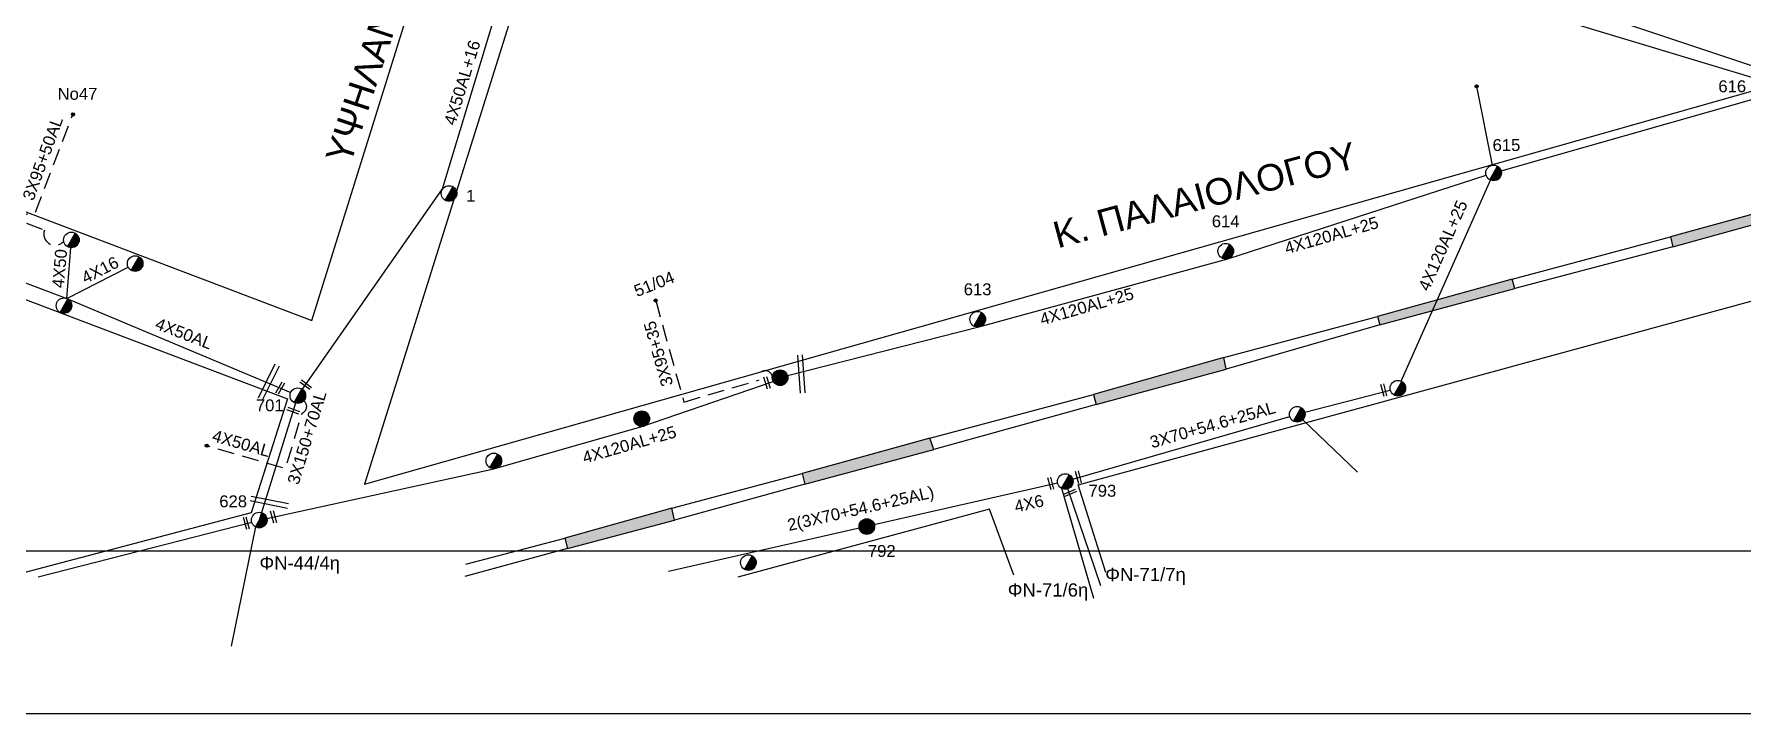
# Model space of a CAD drawing. Header units: millimetres. Extents: x 1421 to 7149, y 887 to 1917.
# Drawn here: x 5211.1 to 5469.2, y 887.4 to 990.1 of the extents above; entities that cross this region are included whole.
import ezdxf

# ---------------------------------------------------------------- set-up
doc = ezdxf.new("R2010")
doc.units = ezdxf.units.MM
doc.linetypes.add('DASHED', pattern=[19.05, 12.7, -6.35])
for name, color, linetype in [('TRAIN', 7, 'Continuous'), ('Άγνωστα', 7, 'Continuous'), ('Γυμνά εναέρια ΧΤ (3Φ)   4x50CU', 7, 'Continuous'), ('Γυμνά εναέρια ΧΤ (3Φ) 4x50AL', 7, 'Continuous'), ('Γυμνά εναέρια ΧΤ και ΦΟΠ (3Φ)   4x50+16AL', 7, 'Continuous'), ('Εναέρια παροχή ΧΤ 4x16', 7, 'SYN_LINE'), ('Καλωδια Χ.Τ 3x95+35', 7, 'DASHED'), ('Καλωδια ΧΤ  3X95+50', 7, 'Continuous'), ('Καλώδια ΧΤ   3x150+50CU', 7, 'DASHED'), ('Μηχανική τομή', 7, 'Continuous'), ('Στύλος Ξύλινος', 7, 'Continuous'), ('Στύλος Ξύλινος @ 1', 7, 'Continuous'), ('Στύλος ΦΜ', 7, 'Continuous'), ('Στύλος ΦΜ @ 1', 7, 'Continuous'), ('Συνδέσεις', 7, 'Continuous'), ('Συνεστραμμένα ΧΤ   3x70+54.6+25 AL', 7, 'SYN_LINE'), ('Συνεστραμμένα ΧΤ   4x120+25 AL', 7, 'SYN_LINE'), ('Τομή', 7, 'Continuous'), ('Υπόβαθρο ΔΕΗ', 7, 'Continuous'), ('Υπόγεια καλώδια Παροχών ΧΤ   4x50AL', 7, 'DASHED')]:
    doc.layers.add(name, color=color, linetype=linetype)
doc.styles.add('arial', font='arial.ttf')
doc.styles.get("Standard").update_dxf_attribs({"font": 'arial.ttf'})
doc.linetypes.add('SYN_LINE', pattern='A,0.5,-0.0001,["/\\/\\/\\/",Standard,S=0.1,R=0,X=0,Y=-0.05],-0.25', length=0.7501)

# ---------------------------------------------------------------- blocks, each defined once
blk = doc.blocks.new('ΥΠΑΡΧΩΝ ΤΣΙΜΕΝΤΕΝΙΟΣ ΣΤΥΛΟΣ')
at = {"layer": 'Στύλος ΦΜ'}
blk.add_hatch(color=256, dxfattribs=at).paths.add_polyline_path([(-1.29, -2.28, 0.574793), (2.62, 0, 0.268822), (1.3, 2.27)])
blk.add_line((-1.29, -2.28), (1.3, 2.27), dxfattribs=at)
blk.add_circle((0, 0), 2.62, dxfattribs=at)
at = {"layer": 'Στύλος ΦΜ', "flags": 4}
for tag, p in [('ΑΡΙΘΜΟΣ', (-4.68, 8.05)), ('ΤΥΠΟΣ', (-4.91, 3.03))]:
    blk.add_attdef(tag, p, '', height=4, dxfattribs=at)
blk = doc.blocks.new('ΥΠΑΡΧΩΝ ΞΥΛΙΝΟΣ ΣΤΥΛΟΣ')
at = {"layer": 'Στύλος Ξύλινος'}
h = blk.add_hatch(color=256, dxfattribs=at)
h.paths.add_polyline_path([(-2.62, 0, 0.270008), (-1.29, -2.28), (1.3, 2.27, 0.576266)])
h.paths.add_polyline_path([(-1.29, -2.28, 0.574793), (2.62, 0, 0.268822), (1.3, 2.27)])
blk.add_line((-1.29, -2.28), (1.3, 2.27), dxfattribs=at)
blk.add_circle((0, 0), 2.62, dxfattribs=at)
at = {"layer": 'Στύλος Ξύλινος', "flags": 4}
for tag, p in [('ΑΡΙΘΜΟΣ', (-4.91, 8.6)), ('ΤΥΠΟΣ', (-4.85, 3.39))]:
    blk.add_attdef(tag, p, '', height=4, dxfattribs=at)
blk = doc.blocks.new('_ΣΥΝΔΕΣΗ')
at = {"layer": 'Συνδέσεις', "linetype": 'SYN_LINE', "ltscale": 40}
blk.add_hatch(color=256, dxfattribs=at).paths.add_polyline_path([(0.5, -0.01, 1), (-0.5, -0.01, 1)])
at = {"layer": 'Συνδέσεις'}
blk.add_circle((0, -0.01), 0.5, dxfattribs=at)
blk = doc.blocks.new('ΜΗΧΑΝΙΚΗ ΤΟΜΗ')
at = {"layer": 'Μηχανική τομή', "ltscale": 40}
for p, q in [((-3.7, 1.2), (3.9, 1.2)), ((3.9, -0.4), (-3.7, -0.4))]:
    blk.add_line(p, q, dxfattribs=at)
blk = doc.blocks.new('ΤΟΜΗ')
at = {"layer": 'Τομή', "ltscale": 40}
for p, q in [((10.9, 0.2), (-12.1, 0.2)), ((10.9, -2.6), (-12.1, -2.6))]:
    blk.add_line(p, q, dxfattribs=at)

msp = doc.modelspace()

# ---------------------------------------------------------------- hatches: boundary and pattern name
at = {"layer": 'TRAIN', "lineweight": -3, "ltscale": 0.2, "true_color": 0x000000}
h = msp.add_hatch(color=18, dxfattribs=at)
h.paths.add_polyline_path([(5307.8, 916.69), (5307.42, 918.5), (5291.25, 913.97), (5291.64, 912.39)])
h.paths.add_polyline_path([(5346.98, 927.34), (5346.42, 929.06), (5327.1, 923.73), (5327.5, 922.11)])
h.paths.add_polyline_path([(5391.16, 939.49), (5390.8, 941.26), (5371.15, 935.67), (5371.54, 934.13)])
h.paths.add_polyline_path([(5434.79, 951.66), (5434.38, 953.09), (5414.01, 947.46), (5414.41, 946.17)])
h.paths.add_polyline_path([(5477.96, 963.3), (5477.54, 964.78), (5458.29, 959.48), (5458.63, 957.99)])
h.paths.add_polyline_path([(5521.09, 975.25), (5520.53, 976.64), (5500.93, 971.24), (5501.27, 969.85)])
h.paths.add_polyline_path([(5564.01, 987.31), (5563.53, 988.6), (5544.44, 983.44), (5544.83, 982.11)])
h.paths.add_polyline_path([(5607.53, 999.35), (5607.16, 1000.76), (5587.56, 995.37), (5587.86, 994.04)])
h.paths.add_polyline_path([(5650.69, 1011.59), (5650.43, 1012.86), (5630.95, 1007.38), (5631.3, 1006.34)])
h.paths.add_polyline_path([(5693.88, 1023.68), (5693.54, 1024.95), (5674.54, 1019.61), (5674.85, 1018.33)])
h.paths.add_polyline_path([(5737.23, 1035.54), (5736.76, 1037), (5717.39, 1031.65), (5717.78, 1030.17)])
h.paths.add_polyline_path([(5781.19, 1047.77), (5780.76, 1049.26), (5760.34, 1043.65), (5760.67, 1041.73)])
h.paths.add_polyline_path([(5823.52, 1059.63), (5823.07, 1061.07), (5803.83, 1055.75), (5804.29, 1053.97)])
h.paths.add_polyline_path([(5866.61, 1071.7), (5866.15, 1073.03), (5846.43, 1067.52), (5846.95, 1066.09)])
h.paths.add_polyline_path([(5909.89, 1083.42), (5909.41, 1084.91), (5889.8, 1079.69), (5890.21, 1078.15)])
h.paths.add_polyline_path([(5953.62, 1094.95), (5953.28, 1096.29), (5933.64, 1091.23), (5934.01, 1089.9)])
h.paths.add_polyline_path([(5997.35, 1106.64), (5996.86, 1108.11), (5977.14, 1102.73), (5977.41, 1101.27)])
h.paths.add_polyline_path([(6041.21, 1118.34), (6040.88, 1119.37), (6021.2, 1114.3), (6021.57, 1112.96)])
h.paths.add_polyline_path([(6084.53, 1129.62), (6084.2, 1130.76), (6064.3, 1125.6), (6064.68, 1124.35)])
h.paths.add_polyline_path([(6127.84, 1140.22), (6127.5, 1141.53), (6107.81, 1136.75), (6108.04, 1135.46)])
h.paths.add_polyline_path([(6171.81, 1151.11), (6171.55, 1152.4), (6152.67, 1147.67), (6152.97, 1146.48)])
h.paths.add_polyline_path([(6215.28, 1161.86), (6215.01, 1163.14), (6195.81, 1158.3), (6195.88, 1157.15)])
h.paths.add_polyline_path([(6259.15, 1172.81), (6258.76, 1174.15), (6239.12, 1169.06), (6239.43, 1167.95)])
h.paths.add_polyline_path([(6302.5, 1183.67), (6302.14, 1184.91), (6282.47, 1179.85), (6282.81, 1178.57)])
h.paths.add_polyline_path([(6345.81, 1195.12), (6345.34, 1196.39), (6325.6, 1191.31), (6326.02, 1189.97)])
h.paths.add_polyline_path([(6389.67, 1206.66), (6389.36, 1207.87), (6369.29, 1202.62), (6369.56, 1201.31)])
h.paths.add_polyline_path([(6431.91, 1217.89), (6431.52, 1219.19), (6411.91, 1213.83), (6412.23, 1212.81)])
h.paths.add_polyline_path([(6475.2, 1229.3), (6474.9, 1230.66), (6454.09, 1224.93), (6454.19, 1223.75)])
h.paths.add_polyline_path([(6518.46, 1241.13), (6518.14, 1242.4), (6498.69, 1237.32), (6498.94, 1235.86)])
h.paths.add_polyline_path([(6561.41, 1252.93), (6561.1, 1254.23), (6541.97, 1248.81), (6542.17, 1247.61)])
h.paths.add_polyline_path([(6605.11, 1264.65), (6604.74, 1265.83), (6585.45, 1260.81), (6585.83, 1259.21)])
h.paths.add_polyline_path([(6648.4, 1276.42), (6648.08, 1277.7), (6628.72, 1272.46), (6629.08, 1271.24)])
h.paths.add_polyline_path([(6691.88, 1288.22), (6691.32, 1289.41), (6671.43, 1284.06), (6671.77, 1282.84)])
h.paths.add_polyline_path([(6734.35, 1299.93), (6733.96, 1301.31), (6715.25, 1296.1), (6715.55, 1294.88)])
h.paths.add_polyline_path([(6778.12, 1311.81), (6777.64, 1313.25), (6758.13, 1307.89), (6758.57, 1306.43)])
h.paths.add_polyline_path([(6825.97, 1324.96), (6825.39, 1326.48), (6801.39, 1319.86), (6801.75, 1318.29)])
h.paths.add_polyline_path([(6869.13, 1336.91), (6868.69, 1338.47), (6844.91, 1331.97), (6845.37, 1330.54)])
h.paths.add_polyline_path([(6912.31, 1348.82), (6911.85, 1350.46), (6887.72, 1343.51), (6888.16, 1342.14)])
h.paths.add_polyline_path([(6956.15, 1360.98), (6955.58, 1362.85), (6931.4, 1355.89), (6932, 1354.3)])
h.paths.add_polyline_path([(6984.31, 1370.76), (6975.32, 1368.08), (6975.69, 1366.38), (6984.41, 1368.68)])

# ---------------------------------------------------------------- linework, layer by layer
at = {"lineweight": -3, "ltscale": 0.1}
for points in [[(4932.72, 1917.4), (7149.36, 1917.4), (7149.36, 887.4), (4932.72, 887.4)], [(5038.25, 1899.55), (6989.1, 1899.55), (6989.1, 911.99), (5038.25, 911.99)]]:
    msp.add_lwpolyline(points, close=True, dxfattribs=at)
at = {"layer": 'TRAIN', "color": 18, "lineweight": -3, "ltscale": 0.2, "true_color": 0x000000}
for points in [[(5477.54, 964.78), (5458.29, 959.48), (5458.63, 957.99), (5434.79, 951.66), (5434.38, 953.09), (5414.01, 947.46), (5414.41, 946.17), (5391.16, 939.49), (5390.8, 941.26), (5371.15, 935.67), (5371.54, 934.13), (5346.98, 927.34), (5346.42, 929.06), (5327.1, 923.73), (5327.5, 922.11), (5307.8, 916.69), (5307.42, 918.5), (5291.25, 913.97), (5291.64, 912.39), (5276.17, 908.16)], [(5276.29, 910.02), (5291.25, 913.97), (5291.64, 912.39), (5307.8, 916.69), (5307.42, 918.5), (5327.1, 923.73), (5327.5, 922.11), (5346.98, 927.34), (5346.42, 929.06), (5371.15, 935.67), (5371.54, 934.13), (5391.16, 939.49), (5390.8, 941.26), (5414.01, 947.46), (5414.41, 946.17), (5434.79, 951.66), (5434.38, 953.09), (5458.29, 959.48), (5458.63, 957.99), (5477.96, 963.3)]]:
    msp.add_lwpolyline(points, dxfattribs=at)
at = {"layer": 'Γυμνά εναέρια ΧΤ (3Φ)   4x50CU', "color": 1, "lineweight": -3, "ltscale": 10}
msp.add_lwpolyline([(5216, 950.18), (5216.62, 957.83)], dxfattribs=at)
at = {"layer": 'Γυμνά εναέρια ΧΤ (3Φ) 4x50AL', "color": 1, "lineweight": -3, "ltscale": 0.2}
msp.add_lwpolyline([(5152.95, 973.48), (5186.04, 961.49), (5216, 950.18), (5249.84, 935.94)], dxfattribs=at)
at = {"layer": 'Γυμνά εναέρια ΧΤ και ΦΟΠ (3Φ)   4x50+16AL', "color": 1, "lineweight": -3, "ltscale": 0.2}
msp.add_lwpolyline([(5251.6, 936.45), (5272.79, 966.71), (5282.43, 998.71), (5279.13, 1021.37), (5300.48, 1036.14)], dxfattribs=at)
at = {"layer": 'Εναέρια παροχή ΧΤ 4x16', "color": 30, "linetype": 'Continuous', "lineweight": -3, "ltscale": 0.2}
msp.add_lwpolyline([(5429.01, 982.21), (5431.35, 970.3)], dxfattribs=at)
at = {"layer": 'Εναέρια παροχή ΧΤ 4x16', "color": 1, "lineweight": -3, "ltscale": 10}
msp.add_lwpolyline([(5216, 950.18), (5225.29, 954.89)], dxfattribs=at)
at = {"layer": 'Καλωδια Χ.Τ 3x95+35', "color": 173, "linetype": 'DASHED', "lineweight": -3, "ltscale": 0.2}
msp.add_lwpolyline([(5304.99, 949.85), (5309.24, 934.52), (5320.52, 937.8, -1.266799), (5322.61, 938.05)], format="xyb", dxfattribs=at)
at = {"layer": 'Καλωδια ΧΤ  3X95+50', "color": 1, "linetype": 'DASHED', "lineweight": -3, "ltscale": 0.2}
msp.add_lwpolyline([(5207.62, 962.46), (5211.29, 963.22), (5216.93, 977.97)], dxfattribs=at)
at = {"layer": 'Καλώδια ΧΤ   3x150+50CU', "color": 1, "lineweight": -3, "ltscale": 0.2}
msp.add_lwpolyline([(5199.29, 965.72), (5212.62, 960.5, 0.829641), (5215.55, 958.82)], format="xyb", dxfattribs=at)
at = {"layer": 'Συνεστραμμένα ΧΤ   3x70+54.6+25 AL', "color": 1, "lineweight": -3, "ltscale": 20}
msp.add_lwpolyline([(5250.92, 935.48), (5250.94, 935.5)], dxfattribs=at)
at = {"layer": 'Συνεστραμμένα ΧΤ   3x70+54.6+25 AL', "color": 30, "lineweight": -3, "ltscale": 20}
for points in [[(5403.05, 932.96), (5415.97, 936.32)], [(5367.99, 922.84), (5400.78, 932.34)], [(5372.24, 906.75), (5367.24, 921.4)]]:
    msp.add_lwpolyline(points, dxfattribs=at)
at = {"layer": 'Συνεστραμμένα ΧΤ   3x70+54.6+25 AL', "color": 1, "linetype": 'SYN_LINE', "lineweight": -3, "ltscale": 20}
msp.add_lwpolyline([(5250.57, 934.36), (5245.09, 916.67)], dxfattribs=at)
at = {"layer": 'Συνεστραμμένα ΧΤ   3x70+54.6+25 AL', "color": 30, "lineweight": -3, "ltscale": 15}
msp.add_lwpolyline([(5402.76, 931.85), (5410.99, 923.9)], dxfattribs=at)
at = {"layer": 'Συνεστραμμένα ΧΤ   3x70+54.6+25 AL', "color": 85, "lineweight": -3, "ltscale": 20}
msp.add_lwpolyline([(5365.71, 922.25), (5306.9, 908.89)], dxfattribs=at)
at = {"layer": 'Συνεστραμμένα ΧΤ   4x120+25 AL', "color": 30, "lineweight": -3, "ltscale": 20}
for points in [[(5477.09, 983.16), (5446.57, 993.34), (5418.34, 1001.86)], [(5432.71, 969.46), (5476.78, 982)], [(5391.42, 956.17), (5430.45, 968.81)], [(5417.59, 937.69), (5431.1, 968.06)], [(5354, 945.91), (5354, 945.91), (5391.42, 956.17)], [(5324.91, 938.52), (5354, 945.91)]]:
    msp.add_lwpolyline(points, dxfattribs=at)
at = {"layer": 'Συνεστραμμένα ΧΤ   4x120+25 AL', "color": 173, "lineweight": -3, "ltscale": 20}
for points in [[(5246.24, 916.93), (5280.53, 924.44), (5302.88, 930.81), (5322.75, 937.61)], [(5211.71, 908.09), (5243.95, 916.38)], [(5244.5, 915.65), (5240.85, 897.64)]]:
    msp.add_lwpolyline(points, dxfattribs=at)
at = {"layer": 'Συνεστραμμένα ΧΤ   4x120+25 AL', "color": 85, "lineweight": -3, "ltscale": 20}
msp.add_lwpolyline([(5366.28, 921.49), (5371.14, 904.9)], dxfattribs=at)
at = {"layer": 'Υπόβαθρο ΔΕΗ', "lineweight": -3, "ltscale": 0.2}
for points in [[(5166.15, 979.84), (5253.04, 946.84), (5282.03, 1039.8), (5206.76, 1063.06), (5166.15, 979.84)], [(5261, 922.12), (5474.1, 982.51), (5303.96, 1033.88), (5294.72, 1029.64), (5261, 922.12)], [(5145.29, 908.47), (5133.66, 914.28), (5160.55, 968.64), (5249.36, 934.99), (5243.85, 917.75), (5206.07, 907.81)], [(5359.1, 908.37), (5355.43, 918.35), (5317.4, 908.04)]]:
    msp.add_lwpolyline(points, dxfattribs=at)
msp.add_lwpolyline([(5372.98, 908.76), (5368.81, 922.01), (5480.62, 952.53, 0.141832), (5500.15, 938.82), (5501.3, 909.09)], format="xyb", dxfattribs=at)
at = {"layer": 'Υπόγεια καλώδια Παροχών ΧΤ   4x50AL', "color": 1, "lineweight": -3, "ltscale": 0.2, "flags": 128}
msp.add_lwpolyline([(5251.81, 934.71, -0.558667), (5251.51, 932.78), (5251.51, 932.78), (5249.02, 924.45), (5237.16, 927.91)], format="xyb", dxfattribs=at)

# ---------------------------------------------------------------- block references
at = {"layer": 'Μηχανική τομή', "lineweight": -3}
for p, xscale, yscale, zscale, rotation in [((5248.32, 936.56), 0.2500000000005929, 0.2500000000005929, 0.2500000000005929, 59.94259331646246), ((5252.17, 937.19), 0.2500000000004207, 0.2500000000004207, 0.2500000000004207, 142.8621753597929), ((5321.9, 937.44), 0.2500000000019013, 0.2500000000019013, 0.2500000000019013, 107.7023651955615), ((5415.07, 936.31), 0.2500000000004533, 0.2500000000004533, 0.2500000000004533, 104.9205903053402), ((5250.29, 933.29), 0.2500000000005398, 0.2500000000005398, 0.2500000000005398, 159.5372924374605), ((5364.77, 922.2), 0.2500000000004533, 0.2500000000004533, 0.2500000000004533, 104.9205903053402), ((5368.94, 923.15), 0.2500000000004533, 0.2500000000004533, 0.2500000000004533, 104.9205903053402), ((5367.59, 920.89), 0.250000000000904, 0.250000000000904, 0.250000000000904, 203.8324339419202), ((5243.24, 916.21), 0.2500000000004533, 0.2500000000004533, 0.2500000000004533, 104.9205903053402), ((5247.34, 917.17), 0.2500000000004533, 0.2500000000004533, 0.2500000000004533, 104.9205903053402)]:
    msp.add_blockref('ΜΗΧΑΝΙΚΗ ΤΟΜΗ', p, dxfattribs=dict(at, xscale=xscale, yscale=yscale, zscale=zscale, rotation=rotation))
at = {"layer": 'Στύλος Ξύλινος @ 1', "lineweight": -3, "ltscale": 40, "xscale": 0.4499999999998181, "yscale": 0.4499999999998181, "zscale": 0.4499999999998181}
for p in [(5323.78, 938.19), (5302.88, 931.99)]:
    msp.add_blockref('ΥΠΑΡΧΩΝ ΞΥΛΙΝΟΣ ΣΤΥΛΟΣ', p, dxfattribs=at)
at = {"layer": 'Στύλος Ξύλινος @ 1', "lineweight": -3, "ltscale": 40}
ref = msp.add_blockref('ΥΠΑΡΧΩΝ ΞΥΛΙΝΟΣ ΣΤΥΛΟΣ', (5336.88, 915.7), dxfattribs=dict(at, xscale=0.4499999999998181, yscale=0.4499999999998181, zscale=0.4499999999998181))
ref.add_attrib('ΑΡΙΘΜΟΣ', '792', (5337.04, 911.11), dxfattribs={"layer": 'Στύλος Ξύλινος', "height": 1.8, "flags": 4})
at = {"layer": 'Στύλος ΦΜ @ 1', "lineweight": -3, "ltscale": 40}
ref = msp.add_blockref('ΥΠΑΡΧΩΝ ΤΣΙΜΕΝΤΕΝΙΟΣ ΣΤΥΛΟΣ', (5477.91, 982.33), dxfattribs=dict(at, xscale=0.4499999999998181, yscale=0.4499999999998181, zscale=0.4499999999998181))
ref.add_attrib('ΑΡΙΘΜΟΣ', '616', (5465.53, 981.33), dxfattribs={"layer": 'Στύλος ΦΜ', "height": 1.8, "flags": 4})
ref = msp.add_blockref('ΥΠΑΡΧΩΝ ΤΣΙΜΕΝΤΕΝΙΟΣ ΣΤΥΛΟΣ', (5431.58, 969.14), dxfattribs=dict(at, xscale=0.4499999999998181, yscale=0.4499999999998181, zscale=0.4499999999998181))
ref.add_attrib('ΑΡΙΘΜΟΣ', '615', (5431.42, 972.45), dxfattribs={"layer": 'Στύλος ΦΜ', "height": 1.8, "flags": 4})
ref = msp.add_blockref('ΥΠΑΡΧΩΝ ΤΣΙΜΕΝΤΕΝΙΟΣ ΣΤΥΛΟΣ', (5273.76, 966.03), dxfattribs=dict(at, xscale=0.4499999999998181, yscale=0.4499999999998181, zscale=0.4499999999998181))
ref.add_attrib('ΑΡΙΘΜΟΣ', '1', (5276.34, 964.78), dxfattribs={"layer": 'Στύλος ΦΜ', "height": 1.8, "flags": 4})
ref = msp.add_blockref('ΥΠΑΡΧΩΝ ΤΣΙΜΕΝΤΕΝΙΟΣ ΣΤΥΛΟΣ', (5391.1, 957.31), dxfattribs=dict(at, xscale=0.4499999999998181, yscale=0.4499999999998181, zscale=0.4499999999998181))
ref.add_attrib('ΑΡΙΘΜΟΣ', '614', (5389, 960.93), dxfattribs={"layer": 'Στύλος ΦΜ', "height": 1.8, "flags": 4})
at = {"layer": 'Στύλος ΦΜ @ 1', "lineweight": -3, "ltscale": 40, "xscale": 0.4499999999998181, "yscale": 0.4499999999998181, "zscale": 0.4499999999998181}
for p in [(5216.71, 959.01), (5226.34, 955.43), (5215.59, 949.08), (5417.11, 936.61), (5401.91, 932.67), (5280.53, 925.62), (5318.99, 910.26)]:
    msp.add_blockref('ΥΠΑΡΧΩΝ ΤΣΙΜΕΝΤΕΝΙΟΣ ΣΤΥΛΟΣ', p, dxfattribs=at)
at = {"layer": 'Στύλος ΦΜ @ 1', "lineweight": -3, "ltscale": 40}
ref = msp.add_blockref('ΥΠΑΡΧΩΝ ΤΣΙΜΕΝΤΕΝΙΟΣ ΣΤΥΛΟΣ', (5353.63, 947.02), dxfattribs=dict(at, xscale=0.4499999999998181, yscale=0.4499999999998181, zscale=0.4499999999998181))
ref.add_attrib('ΑΡΙΘΜΟΣ', '613', (5351.52, 950.65), dxfattribs={"layer": 'Στύλος ΦΜ', "height": 1.8, "flags": 4})
ref = msp.add_blockref('ΥΠΑΡΧΩΝ ΤΣΙΜΕΝΤΕΝΙΟΣ ΣΤΥΛΟΣ', (5250.92, 935.48), dxfattribs=dict(at, xscale=0.4499999999998181, yscale=0.4499999999998181, zscale=0.4499999999998181))
ref.add_attrib('ΑΡΙΘΜΟΣ', '701', (5244.58, 933.12), dxfattribs={"layer": 'Στύλος ΦΜ', "height": 1.8, "flags": 4})
ref = msp.add_blockref('ΥΠΑΡΧΩΝ ΤΣΙΜΕΝΤΕΝΙΟΣ ΣΤΥΛΟΣ', (5366.86, 922.51), dxfattribs=dict(at, xscale=0.4499999999998181, yscale=0.4499999999998181, zscale=0.4499999999998181))
ref.add_attrib('ΑΡΙΘΜΟΣ', '793', (5370.37, 920.21), dxfattribs={"layer": 'Στύλος ΦΜ', "height": 1.8, "flags": 4})
ref = msp.add_blockref('ΥΠΑΡΧΩΝ ΤΣΙΜΕΝΤΕΝΙΟΣ ΣΤΥΛΟΣ', (5245.09, 916.67), dxfattribs=dict(at, xscale=0.4499999999998181, yscale=0.4499999999998181, zscale=0.4499999999998181))
ref.add_attrib('ΑΡΙΘΜΟΣ', '628', (5239.05, 918.61), dxfattribs={"layer": 'Στύλος ΦΜ', "height": 1.8, "flags": 4})
at = {"layer": 'Συνδέσεις', "lineweight": -3, "xscale": 0.4777242751392805, "yscale": 0.4777242751392805, "zscale": 0.4777242751392805}
for p in [(5429.01, 982.22), (5216.94, 977.98), (5304.99, 949.86), (5304.99, 949.86), (5237.16, 927.92)]:
    msp.add_blockref('_ΣΥΝΔΕΣΗ', p, dxfattribs=at)
at = {"layer": 'Τομή', "lineweight": -3}
for p, xscale, yscale, zscale, rotation in [((5246.75, 937.3), 0.2499999999991558, 0.2499999999991558, 0.2499999999991558, 243.5790861566432), ((5326.66, 938.89), 0.2499999999988339, 0.2499999999988339, 0.2499999999988339, 93.78766100791661), ((5246.39, 919.13), 0.2499999999992122, 0.2499999999992122, 0.2499999999992122, 168.5213850269564)]:
    msp.add_blockref('ΤΟΜΗ', p, dxfattribs=dict(at, xscale=xscale, yscale=yscale, zscale=zscale, rotation=rotation))

# ---------------------------------------------------------------- texts
at = {"lineweight": -3, "ltscale": 40, "char_height": 4, "width": 64.8866, "attachment_point": 1, "style": 'arial'}
for s, insert, rotation in [('ΥΨΗΛΑΝΤΟΥ', (5255.02, 971.47), 71.7738), ('Κ. ΠΑΛΑΙΟΛΟΓΟΥ', (5364.66, 961.58), 15.0968)]:
    msp.add_mtext(s, dxfattribs=dict(at, insert=insert, rotation=rotation))
at = {"layer": 'Άγνωστα', "color": 7, "lineweight": -3, "char_height": 1.8, "width": 20.7581, "attachment_point": 1}
for s, insert, rotation in [('\\pt0;4X50AL+16', (5272.95, 976.73), 73), ('3X95+50AL', (5209.27, 965.44), 70), ('4X120AL+25', (5420.12, 951.87), 66), ('\\pt0;4X120AL+25', (5399.81, 958.57), 16), ('4X50', (5213.77, 951.85), 85), ('4X16', (5218.01, 953.95), 27), ('\\pt0;51/04', (5301.49, 952.04), 21.6056), ('\\pt0;4X120AL+25', (5362.83, 947.82), 16), ('4X50AL', (5229.85, 947.32), 339), ('\\pt0;3X95+35', (5305.92, 936.68), 106), ('\\pt0;3X150+70AL', (5249.29, 922.42), 73), ('3X70+54.6+25AL', (5379.46, 929.24), 16), ('4X50AL', (5238.33, 930.38), 344), ('\\pt0;4X120AL+25', (5293.73, 926.94), 16), ('2(3X70+54.6+25AL)', (5324.71, 916.77), 13), ('4X6', (5359, 919.56), 13)]:
    msp.add_mtext(s, dxfattribs=dict(at, insert=insert, rotation=rotation))
at = {"layer": 'Άγνωστα', "color": 7, "lineweight": -3, "insert": (5214.62, 981.99), "char_height": 1.8, "width": 20.7581, "attachment_point": 1}
msp.add_mtext('No47', dxfattribs=at)
at = {"layer": 'Άγνωστα', "lineweight": -3, "ltscale": 0.1, "char_height": 2, "width": 6.1629, "attachment_point": 1}
for s, insert in [('ΦN-44/4η', (5245.12, 911.2)), ('ΦN-71/7η', (5372.9, 909.46)), ('ΦN-71/6η', (5358.17, 907.12))]:
    msp.add_mtext(s, dxfattribs=dict(at, insert=insert))

doc.saveas('drawing.dxf')
